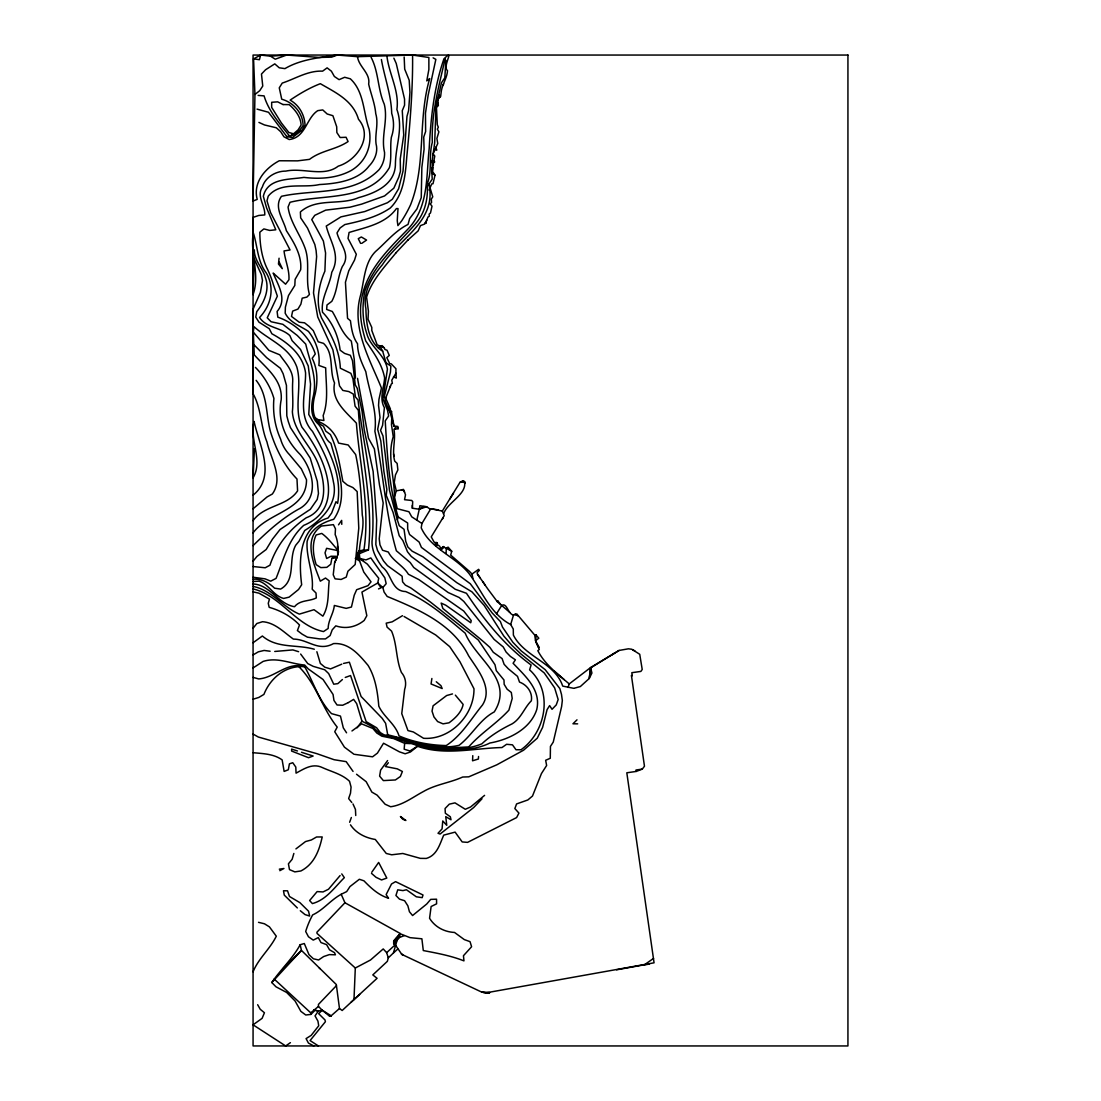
<?xml version="1.0" encoding="UTF-8"?>
<svg xmlns="http://www.w3.org/2000/svg" width="1101" height="1101" viewBox="0 0 1101 1101"><rect width="100%" height="100%" fill="white"/><g stroke="black" fill="none" stroke-linecap="round" stroke-linejoin="round"><path stroke-width="1.5" d="M253.065 581.493L259.134 581.135C268.878 584.452 273.378 595.613 283.604 598.449L289.081 597.155L298.536 589.503L301.674 584.727C298.495 560.01 299.183 526.801 328.084 517.979L331.649 513.025L335.984 501.698L337.608 503.377C343.306 470.485 324.148 441.707 308.762 414.485L310.551 384.07L308.266 366L300.518 349.471L292.095 340.663L289.838 335.571C280.961 327.341 266.346 327.988 259.547 317.501C271.149 305.211 275.057 288.104 266.291 272.965C257.235 261.267 257.717 246.307 253.299 232.875C249.693 253.519 260.414 274.521 253.065 294.517L253.065 217.406L258.721 215.466L264.777 214.929C265.313 205.405 256.161 196.322 262.396 186.895C265.286 177.137 276.007 170.999 285.792 171.109C303.036 167.366 323.68 177.454 338.255 166.141C356.683 160.663 373.624 136.827 358.486 119.252C352.967 100.494 335.709 92.622 320.336 83.69C309.519 87.832 299.555 93.764 290.141 100.108C299.155 105.187 304.605 114.834 305.032 125.101L302.087 130.124L292.426 137.501L286.797 136.579L268.52 112.261L257.042 109.123M253.808 258.019L261.35 274.548L262.492 280.507L260.386 292.522L253.065 309.216L253.065 393.731C261.46 408.609 260.579 426.404 266.993 442.024C270.626 458.539 283.852 478.027 272.36 494.005L267.034 496.964L253.065 508.772M445.905 60.225L444.804 77.841L441.46 82.781L436.037 106.536L434.675 142.951L432.142 161.021L433.106 165.219L431.895 173.146L432.211 179.215L428.895 184.018C437.18 221.095 399.58 238.229 382.432 264.667C372.138 276.833 362.477 291.944 365.89 308.624C366.206 323.57 368.285 342.851 382.68 351.15L385.997 362.793L390.855 366.069L390.442 372.138L384.483 395.782L385.378 401.562L390.222 412.737L393.993 426.142L397.86 426.445L398.177 428.702L393.938 429.28C396.016 439.973 391.667 450.529 394.736 461.154L397.144 463.425L397.874 469.907L395.452 474.916L394.268 482.458L396.291 490.853L394.488 496.881L397.227 508.703L408.953 511.759L411.719 516.809L421.931 523.484L421.215 527.833C430.587 548.752 454.961 556.225 469.081 573.593C481.977 591.072 490.454 613.986 510.685 624.528L513.272 629.015L513.383 635.112C524.379 657.022 554.808 662.32 562.707 686.102L573.745 688.331M348.411 702.548L353.627 699.383L356.683 703.663L361.954 721.183L372.633 726.701L381.276 735.083C400.007 738.317 417.1 747.414 436.147 749.327C454.286 750.015 473.182 751.336 489.904 743.01C509.047 739.666 530.558 728.972 536.779 709.429C541.279 689.832 525.149 676.028 513.094 663.256L515.406 659.829L510.369 656.389L506.102 652.04L503.226 646.934L494.156 639.433L463.796 601.421L459.186 597.513L448.203 592.544L413.715 567.455L410.205 562.528L396.36 550.761C385.061 511.979 383.134 470.829 374.89 431.248C377.395 410.714 369.234 391.75 365.835 371.766C361.734 362.669 357.536 354.205 357.55 343.773C352.733 337.126 351.48 328.704 350.448 320.749L347.544 318.327L345.439 282.283L348.769 270.818L354.536 260.084L356.325 254.29L348.012 238.408L349.086 232.462C365.972 227.26 385.391 223.875 396.415 208.571L398.011 208.584L397.255 220.751L397.915 225.622L401.7 220.833A130.537 130.537 0 0 0 410.549 204.814C426.486 164.613 417.499 119.803 429.693 78.57L426.775 80.896L428.867 69.514L428.867 57.486L412.572 55.05L357.495 56.674L337.236 55.05L331.635 57.142L319.483 57.445L286.645 55.05L270.461 56.179L260.634 55.05L253.574 58.862L254.95 94.452L253.065 201.029L257.221 199.377C252.735 182.532 265.162 168.219 279.269 160.76L297.559 160.856L309.532 159.356C320.997 150.493 336.287 149.612 348.081 141.547L346.072 137.267L340.14 137.529L336.851 132.533L336.7 126.766L332.901 115.701L327.176 113.995L322.758 109.921L317.749 110.651C306.078 118.261 305.72 137.57 289.205 139.538L283.934 136.785L280.659 131.68L276.323 127.785L264.474 124.95L258.928 122.404M393.704 940.997L393.663 943.585L394.433 943.571L399.236 937.57L400.31 933.799L410.054 937.653L421.889 938.795L423.293 950.548C437.18 953.205 451.025 955.737 463.961 960.884L463.452 955.723L471.6 946.736L470.044 941.658L464.305 939.593L454.534 932.451C444.391 931.955 434.923 927.056 429.569 918.275L431.124 906.522L436.588 903.838L436.546 899.2L430.697 899.379L426.761 903.99L412.572 915.537L409.434 911.724L407.879 905.862L404.59 900.714L399.484 899.132L395.933 895.498L397.75 889.814L402.925 890.599L406.42 889.746L416.343 896.806L422.192 897.645L423.004 895.003L395.576 881.64L391.516 883.993L386.134 894.59L388.557 898.223C378.772 895.306 370.899 888.053 363.963 880.828L359.353 879.272L349.967 886.58L346.677 891.59L341.2 894.287L344.943 902.751L400.296 933.524L393.704 940.997L394.351 944.273L393.704 940.997L400.296 933.593M395.259 429.06L395.314 426.541M357.495 56.674C358.761 66.886 370.61 73.134 368.656 84.089C370.927 94.012 374.863 103.425 375.744 113.651C378.744 123.697 374.78 133.799 376.06 143.956C378.29 151.993 374.657 160.306 369.055 166.058C357.811 180.729 336.782 183.606 319.483 184.541C302.706 188.381 280.645 181.128 268.231 196.157L266.979 200.836L270.543 212.493L290.058 249.968L284.03 250.932C285.104 260.579 289.563 269.731 288.944 279.75L285.572 284.196L273.158 273.062C278.099 285.255 287.664 299.197 277.094 311.487L277.824 317.171C294.807 323.061 309.78 336.603 315.271 353.985L312.175 358.32C317.804 369.399 317.831 381.951 315.203 393.91C311.996 404.975 311.074 420.334 323.391 426.142L325.8 431.179L330.41 434.565C337.47 449.112 339.892 465.53 342.838 481.302L347.324 485.059L352.884 487.564L357.164 491.583L358.775 528.136L355.183 564.51L347.916 571.254L346.264 577.103L341.104 579.456L335.062 578.837L333.231 574.763L334.608 562.776L337.305 556.734L331.91 558.262L330.74 564.249L326.818 567.345L320.776 567.607L316.166 564.634C313.179 555.11 311.707 544.293 316.125 534.976L321.767 533.421C328.139 538.086 332.419 543.99 337.498 549.826L337.801 555.262C338.475 548.422 338.021 540.894 335.158 534.549L335.475 528.865L333.41 524.654L321.464 526.03C302.486 539.063 313.868 564.235 320.308 581.177L325.511 578.039L329.185 580.846C327.795 592.641 329.323 605.66 322.868 616.161L314.033 609.693L299.348 614.124C282.668 607.023 271.08 589.764 253.065 586.434M253.065 588.897C280.659 595.462 296.018 625.905 323.529 631.575L328.167 628.451C328.153 620.331 333.548 613.615 334.346 605.467L346.182 608.371L351.439 607.036L354.219 595.242L356.655 589.709L368.009 585.663L371.023 581.851L363.757 572.038L359.587 560.932L355.293 558.4L357.784 558.042L358.417 554.051L368.463 549.936C373.556 502.978 361.156 456.846 358.389 410.37L355.072 406.145L353.352 394.062L348.838 391.571L342.838 390.428L339.535 385.887L332.915 349.912L317.735 316.964L313.51 292.935L316.634 256.602L316.097 250.533L314.845 244.56L307.468 227.99L300.669 217.847L300.38 211.984C316.441 197.519 339.81 205.722 358.541 197.657C375.758 192.992 395.672 184.294 395.424 163.347C395.851 144.685 403.489 127.854 396.897 109.467C399.539 90.984 388.983 74.042 386.905 55.986M253.065 294.517L254.028 264.708M446.111 553.528L446.263 548.436L448.052 547.128L451.727 551.243L450.694 555.124L469.494 571.405L472.012 574.075L472.893 578.342M315.051 417.692L318.258 419.715L319.331 421.917C328.717 425.894 335.351 433.533 338.585 443.097L348.164 444.969L355.664 454.575C359.958 474.435 361.279 494.831 362.284 515.075C365.422 529.966 357.123 544.789 359.944 558.813L367.335 564.111L378.744 578.273L377.712 583.007L361.94 592.09L366.826 615.693L364.17 620.455C355.898 627.116 345.907 629.277 335.805 625.863L332.213 629.868L330.107 635.58L325.483 638.91L319.51 638.883L307.454 637.176L302.211 634.204L297.408 630.584L299.5 625.01C291.407 616.505 280.494 610.477 269.181 607.339L268.259 603.293L269.47 599.15L259.01 593.191L253.065 591.856M451.727 551.243L444.047 547.197L441.226 549.853L439.657 546.192L435.156 543.11L436.285 546.261L437.427 543.192L434.097 542.119L431.234 536.861L444.24 515.626L442.313 511.07L430.794 508.745L421.931 523.484M341.2 894.287C330.713 899.957 323.199 910.1 312.643 914.917A88.204 88.204 0 0 0 305.679 931.487L308.459 936.758L313.262 940.116L318.299 937.57L320.983 942.566L326.612 944.658L329.516 949.778L334.498 952.654L335.447 954.801L329.364 954.608L323.639 956.563L318.588 959.976L313.413 958.792L308.968 954.622L304.303 943.529L300.174 944.727L301.426 950.383L336.3 984.528L339.48 1008.488L342.163 1010.498L353.985 999.57L355.306 968.013L317.06 933.442L316.895 932.244L344.943 902.751M391.736 418.573L391.474 424.669L393.25 436.684C387.057 456.117 394.392 476.926 394.488 496.881M472.783 755.644L472.549 760.791L478.385 759.016L478.55 756.497M254.441 448.726L253.065 477.862C263.4 460.411 249.211 440.194 254.097 421.449C259.065 445.038 276.626 476.1 253.065 495.202M404.163 57.032L404.7 69.157L409.2 80.208L409.944 92.388L408.581 110.623L406.971 116.362L403.035 171.068L398.603 188.78L392.369 199.226L387.428 202.735L364.72 211.557L340.897 216.897L326.254 226.063C330.107 241.848 341.2 255.446 331.773 272.277C329.763 285.861 320.556 298.509 322.51 312.23C332.571 322.4 338.392 336.039 340.14 350.187L344.558 353.407L350.366 355.306L352.485 360.674L355.251 384.91L357.261 388.378L362.119 411.581L364.211 429.748L373.143 471.517L376.666 520.222L375.84 544.568L377.492 550.404L383.547 560.987L387.469 565.639L402.126 576.236L402.594 581.837L405.361 585.113L410.714 587.865L430.505 602.109L478.261 639.97L494.982 664.701L496.29 670.66L503.983 680.005L504.162 684.327L507.134 689.212L511.318 692.46L512.213 698.447L508.91 710.117C496.523 723.715 480.724 733.101 468.723 746.932L444.364 748.157L432.239 747.015L414.32 743.684L397.131 737.656L385.116 735.482L380.313 732.592L376.611 727.761L366.151 721.623L350.572 675.56L345.26 677.445M351.962 730.968L361.623 723.866L372.854 728.463L376.817 733.032L381.854 736.184L393.745 738.606L404.645 743.34L404.163 749.203L409.93 750.992L418.339 745.652L410.384 752.024L405.14 753.772L399.429 751.845L383.547 743.23L377.423 753.125L372.565 756.814L354.88 754.391M432.624 154.98L437.744 143.515L436.904 138.465L438.872 131.817L437.331 129.161L438.336 127.234L437.303 124.73L436.464 107.32L438.349 105.379L437.785 102.255L439.134 94.741M433.106 165.219L434.771 156.025L433.216 154.03M279.076 258.212L278.47 264.061L282.296 268.658L279.2 262.079M363.096 560.478L357.784 558.042L358.499 552.151L363.922 550.115L368.463 549.936M430.257 509.226L426.665 506.735L419.275 509.226L412.366 508.222L412.71 501.698L411.746 500.473L404.549 499.703L405.498 494.776L403.475 489.532L396.291 490.853M253.065 545.628C267.433 531.577 282.324 517.8 300.408 508.167C319.951 496.138 312.367 469.15 300.215 454.52C285.613 439.973 277.067 420.376 281.209 399.622C282.696 379.639 265.754 367.899 254.262 354.852L253.299 332.13L253.987 326.667C269.043 340.429 289.123 346.471 296.843 367.018C302.431 386.575 293.389 408.031 301.894 427.133C323.033 453.942 348.494 507.038 303.697 525.383C287.953 539.518 283.59 559.9 276.062 578.397L270.708 581.163L265.093 578.865L253.065 577.241M412.366 508.222L412.269 505.387M431.881 678.491L431.055 683.969L442.189 688.552L440.95 685.675L436.271 681.767M412.572 55.05C412.971 88.782 410.067 123.174 406.764 157.058C405.333 174.894 403.792 194.726 390.263 208.02C376.845 217.255 360.522 221.15 344.833 224.563L340.099 227.948L337.002 232.903C339.824 244.284 351.233 254.386 342.328 266.552C337.319 277.727 337.649 290.54 331.814 301.33L326.983 304.977L326.653 309.45L332.282 311.459C338.502 321.63 341.585 333.342 351.329 341.131L354.233 359.187L355.43 377.45L354.302 378.882M419.275 509.226L419.88 505.744L426.665 506.735L423.335 506.611L419.275 509.226L416.839 520.14M425.674 223.104L427.904 217.117L429.307 216.181L429.129 214.103L430.491 212.961L432.005 206.19L430.23 203.85L431.564 202.515L431.317 199.102L432.762 196.831L428.895 184.018M353.985 999.57L377.079 978.307L372.812 974.908L387.359 961.338L388.281 957.884L393.415 952.957L397.516 938.809L395.988 938.575L394.433 943.571L401.824 954.402L481.784 992.139L485.899 992.854L654.063 962.811L626.813 772.792L636.227 771.429L642.268 769.117L644.47 766.227L631.465 675.697L632.235 675.587L631.823 672.697L640.878 671.417L642.213 669.463L639.736 654.297L631.809 649.246L628.437 648.806L619.134 650.43L590.576 667.578L569.231 683.914L568.02 687.464M445.148 58.78C438.872 86.36 431.193 113.651 432.335 142.263C428.427 155.957 432.583 170.999 427.16 183.977C428.372 198.152 425.151 212.865 415.572 223.764C397.323 244.945 373.982 263.923 364.761 291.421C362.174 305.417 362.201 319.799 366.743 333.397C370.101 347.132 384.813 354.219 387.428 369.11L382.997 399.044L387.538 410.288L388.625 415.985L385.226 420.899C387.167 452.938 388.681 486.05 398.163 516.947L397.351 519.906L399.25 525.7L404.053 529.333L405.719 541.279L407.865 546.991L412.118 551.161L422.88 556.762L456.832 582.69L471.944 591.856L484.165 605.426L503.818 636.061L511.827 645.282L520.622 653.719L544.224 672.931L554.643 687.891L558.152 699.507L556.253 704.915L552.028 709.305L549.633 705.603L547.087 709.622L542.628 727.321L537.26 738.207L523.525 750.235L496.799 764.823L468.751 776.838L462.668 777.031C450.13 782.756 435.748 784.394 423.513 791.481C412.875 797.124 402.87 805.12 390.649 806.744L385.13 804.239L377.106 795.128L371.863 792.101L366.165 781.682L356.545 774.251M260.634 55.05L259.409 59.702L253.574 58.862M429.046 190.115L431.716 183.922L432.996 183.743L435.005 175.21L432.294 171.013L432.142 161.021L433.078 163.443M293.857 853.454L292.137 859.317L288.421 863.817L289.494 869.611L294.834 871.882L300.862 870.974C314.267 864.175 319.262 850.385 322.208 836.953L316.565 836.98L311.349 839.967L305.527 841.563L295.921 848.912M510.685 624.528L513.52 615.005L517.14 614.358L534.714 635.084L535.554 640.741L539.297 649.397L537.838 650.705C544.857 664.398 557.588 673.977 569.231 683.914M337.622 554.587L338.461 551.959L337.388 546.206M349.636 822.254L351.357 817.492M359.587 560.932L356.958 555.991L358.871 550.83L363.922 550.115C370.294 507.685 359.71 465.324 356.38 423.128C345.838 411.802 331.057 400.626 334.539 382.955C328.993 370.349 334.415 353.738 323.529 343.361L318.189 341.792L313.303 330.658L309.161 326.46L304.55 322.813L299.211 322.221L291.517 316.441L292.646 311.101L297.958 309.078L300.89 304.137L302.197 298.178L306.904 297.091L309.45 294.449C304.922 278.663 310.812 261.68 304.344 246.307C299.197 233.123 290.031 221.425 288.063 207.043L290.031 202.281C323.364 193.9 368.986 201.951 389.41 167.627C391.928 157.636 389.878 147.383 391.364 137.295C394.103 129.436 394.227 121.303 391.695 113.375C391.24 94.934 384.566 77.565 381.4 59.55M334.608 562.776L337.305 556.734M356.958 555.991L358.499 552.151M436.464 107.32L437.785 102.255M300.174 944.727C292.742 958.462 280.659 969.513 271.782 982.519L275.993 986.799L286.618 992.441L295.096 1001.002L300.862 1011.351L305.761 1014.998L310.909 1014.406L315.134 1010.181L318.34 1011.076L322.18 1010.195L331.153 1015.783L339.48 1008.488M389.658 387.758L390.525 385.818M442.905 85.424L443.634 83.91M396.181 252.583C384.951 266.442 371.932 280.012 366.592 297.132L368.422 311.184L368.037 319.249L371.78 327.41L371.808 330.493L377.161 344.806L384.263 347.723L384.937 349.512L387.043 350.242L389.272 355.417L386.795 357.674L389.726 363.619L391.295 363.867L395.933 368.752L395.933 373.198L391.777 380.217L392.369 383.382L391.378 383.864L386.327 396.456L386.176 399.25L390.387 408.911L390.222 412.737M253.065 971.784C258.487 958.434 270.13 948.911 276.296 936.194L269.428 926.863L264.446 923.78L258.515 922.335M442.478 519.025L443.359 517.319M443.648 513.713C447.474 502.207 467.581 494.101 464.429 481.412L459.957 482.376L442.313 511.07M449.8 499.111L453.529 493.124M496.523 613.739L501.781 605.357C507.162 602.398 507.919 614.427 513.52 615.005M407.687 240.266L418.132 230.893L420.472 225.622L424.738 224.012L426.72 220.241M432.748 170.338L432.473 167.063L431.895 173.146L435.005 175.21M271.782 982.519L301.426 950.383L283.191 968.536M338.502 524.833L341.654 520.388L341.778 524.324M371.835 872.157L378.648 862.427L386.809 878.075L381.552 879.947L376.06 877.332L371.491 873.368M357.096 727.816L361.954 721.183M481.99 798.789L473.636 807.57L440.097 834.035L438.005 833.278L442.065 828.888L442.767 820.961L446.758 825.31L445.754 816.667L451.011 819.763L450.323 816.763L445.341 813.24L445.065 808.533L449.304 804.157L455.002 802.877L465.296 809.276L470.595 806.978L484.591 795.362M253.065 628.272L256.836 623.51L262.506 621.721C274.933 622.56 283.852 632.263 293.375 639.089C308.156 639.199 318.065 652.067 333.534 643.59C349.1 642.571 359.105 654.778 368.051 665.376C375.441 677.432 377.629 692.24 378.799 706.168C383.877 717.136 395.438 724.018 399.016 735.895C413.756 742.239 430.367 745.239 446.249 745.556C461.814 735.33 471.063 718.925 482.513 704.943C493.289 688.042 477.6 669.697 468.613 655.783C452.8 623.923 418.311 609.252 387.167 596.453L384.084 592.035L382.845 587.535L377.712 583.007L381.125 587.783L378.51 588.925M388.364 762.759L385.364 766.53L397.282 768.842L402.388 771.498L400.365 776.508L395.397 779.962L383.368 780.595L379.611 776.122L380.602 770.177L387.58 760.557M253.065 561.193L256.905 556.473L266.153 549.523L272.498 539.105L280.026 529.526L310.372 509.268L317.212 499.455L318.464 493.482L317.308 481.371L310.193 458.071L290.403 427.505L288.366 421.752L286.81 415.861L286.453 385.405L283.136 373.734L280.383 368.298L266.717 357.729L254.001 344.792M382.845 587.535L386.176 583.668L384.827 577.832L370.831 557.932L365.945 559.914L357.784 558.042M320.116 968.77L319.139 967.807M396.002 252.79L408.072 239.88M340.099 875.556L328.497 889.25L323.033 891.934L317.129 891.59L309.629 900.535L312.395 903.577C326.213 899.875 334.525 887.365 344.338 877.662L341.764 873.919M336.438 985.615L318.409 1004.456L318.478 1006.424L322.18 1010.195L329.529 1016.14L331.153 1015.783L329.529 1016.14M310.909 1014.406L310.73 1012.837L318.478 1006.424M322.18 1010.195L318.698 1013.691L325.001 1019.953L325.414 1021.7L310.069 1040.555L318.423 1045.95M576.993 719.834L572.96 723.784L577.653 723.852M253.065 532.884C268.231 512.075 306.587 510.671 306.518 479.775L301.302 468.833L289.618 454.809A36.815 36.815 0 0 1 280.604 439.12C274.878 426.28 272.635 412.283 273.915 398.479C270.529 386.795 263.923 376.088 255.446 367.404M440.964 548.642L443.524 546.523L444.047 547.197L442.492 547.169M388.281 957.884L386.671 952.668L395.094 944.892L394.447 944.121M350.889 1002.433L359.614 994.396M342.411 679.551L337.856 683.625L333.741 684.203L328.662 673.578L324.699 669.752L313.179 666.339L307.743 663.573L300.642 654.049M393.415 952.957L397.791 949.048M538.637 647.622L536.118 642.227L539.118 647.195M286.797 136.579L289.701 136.235L293.54 133.785L298.165 129.808L301.11 125.032C300.711 116.816 295.206 109.783 289.164 104.623L283.095 104.554M253.065 642.75L262.368 636.006C277.191 648.806 296.83 644.195 314.308 649.232M253.065 520.635C264.281 504.987 287.196 506.405 297.587 490.867L296.981 479.018C284.251 465.751 276.048 449.318 270.543 431.909C265.768 414.568 267.887 394.942 256.134 380.327M254.95 94.452L259.74 90.667L262.754 86.043L261.474 74.042L265.575 69.748L274.782 63.872L279.227 67.794L284.925 68.62C300.711 59.316 319.4 57.637 337.236 55.05M439.905 97.081L438.749 97.975L440.634 96.516L441.129 92.539C441.776 84.915 447.075 78.515 447.501 70.629C441.941 66.39 455.566 47.563 443.937 58.835C433.877 87.929 430.835 118.206 429.17 148.663C426.17 176.421 428.84 207.071 408.003 229.036C388.557 249.101 366.44 270.158 361.596 299.018C358.954 313.124 361.486 327.396 365.725 340.911C373.404 352.54 381.978 363.619 384.621 377.904C384.001 387.827 379.033 398.301 384.387 407.714L382.597 425.303L380.533 430.395L382.997 435.927L389.506 490.454L397.351 519.906M472.012 574.075L478.632 569.327L479.32 570.373L477.132 572.658L477.476 574.103L487.908 589.118L497.294 601.669L509.708 612.349M653.581 958.393L644.443 964.779L616.601 969.816M290.403 1042.661L285.668 1045.95L253.065 1024.825L262.107 1018.342L264.433 1012.755L260.194 1009.245L257.662 1004.718M361.761 243.362L366.578 240.073L361.348 236.976L358.279 238.669L360.619 243.431M497.446 601.573L498.051 601.174L500.597 604.38M497.294 601.669L498.051 601.174M402.498 615.693L392.149 621.845L386.203 623.166L387.057 627.102L391.571 631.134C397.144 644.305 395.933 659.416 401.411 672.45A17.121 17.121 0 0 1 404.645 689.419L401.755 713.641L407.962 730.596L413.329 731.959L423.568 738.289C450.24 740.175 474.311 715.141 473.98 688.744L459.957 661.756L449.676 646.617L435.679 634.96L404.039 616.491M378.097 347.544L382.157 345.604L383.85 347.655M614.11 653.43L590.783 667.798L589.241 678.491L580.351 686.542L574.488 688.166M611.977 654.696L619.134 650.43M253.065 654.916L258.336 651.833L264.116 650.443L270.117 651.241M279.792 870.685L283.934 868.496L279.31 869.171M355.306 968.013L370.5 960.003L383.217 948.938L386.671 952.668M253.065 667.935L263.139 661.412C277.562 656.87 290.526 663.82 304.674 665.032L308.294 668.94L323.047 679.496L333.053 694.442L333.961 700.442L337.03 704.984L342.7 705.232L348.191 702.686M436.037 106.536L438.349 105.379M286.645 55.05L275.264 59.193L270.461 56.179M341.764 664.164L330.52 668.913L324.809 667.192L320.336 663.421L316.868 651.723M399.236 937.57L404.301 935.644M253.065 699.231L258.818 697.442L263.91 694.414C270.488 677.721 285.93 665.197 304.619 666.669C313.634 682.303 318.547 700.415 331.525 713.641L340.457 716.077L343.306 727.857L346.554 732.812M452.483 693.919L446.634 695.543L433.092 705.81L432.032 711.136L433.945 716.916L437.62 721.568L443.042 723.852L449.002 722.82C455.208 718.279 461.594 712.223 463.149 704.42L455.36 695.144M385.116 735.482L387.731 734.807C410.921 740.175 434.84 750.937 459.034 745.336C471.999 735.468 479.541 719.696 494.266 711.907C514.676 679.84 475.88 659.32 465.214 633.199C446.731 617.799 428.303 601.16 405.65 591.554C391.185 591.168 391.956 574.006 382.24 567.029C376.267 558.991 370.886 549.537 372.207 539.132C376.212 492.188 363.399 446.222 358.045 400.035L355.403 396.897L352.939 378.758L350.889 373.349L340.333 368.216C339.548 349.389 330.534 333.947 321.588 318.01C315.533 303.009 318.437 285.641 324.891 271.176L325.579 253.024L323.377 241.023L311.762 219.594L314.762 215.342L325.676 210.14L349.87 207.222L361.665 204.125L384.566 195.95L393.855 188.133L398.81 177.055L400.461 171.233L400.241 159.053L403.737 134.914L402.264 110.678L404.576 105.159L404.549 99.076L396.236 63.473L393.869 58.16M331.91 558.262L336.768 557.202M433.546 162.673L434.73 161.93L433.725 160.774M343.526 663.435L349.389 662.21L361.1 696.493L382.226 718.361L385.625 723.343L387.731 734.807M401.425 489.904L403.475 489.532M649.466 964.008L644.911 964.875M631.465 675.697L632.235 675.587M642.268 769.117L636.02 769.998L636.227 771.429M274.755 651.462L292.866 649.92L298.605 651.696M485.899 992.854L489.656 992.675L481.784 992.139M337.099 556.335L331.002 556.253L326.653 558.482L325.029 552.867L326.584 548.326L338.158 550.638L337.498 549.826L338.461 551.959M483.532 992.51L489.656 992.675M253.065 579.236C261.309 578.452 268.864 582.539 274.576 588.195L280.604 589.076C296.444 580.31 287.98 559.322 295.674 545.312L299.032 541.224L304.743 530.476C321.547 520.14 338.668 503.694 333.397 481.811C330.314 463.81 321.423 447.157 312.505 431.399C297.435 415.283 305.872 392.465 305.569 372.909C302.94 354.178 287.251 342.232 271.864 333.754L269.222 328.662L258.983 322.166L255.749 317.088L256.781 311.611C264.199 302.28 269.896 289.659 265.437 277.755C262.809 267.928 254.125 260.662 254.303 249.817M404.645 743.34L410.233 743.602M253.065 566.533L265.203 567.772L269.951 565.212C276.53 545.367 289.109 529.581 306.229 517.787C328.07 509.598 325.635 483.697 318.918 465.902C312.436 446.538 293.857 432.844 292.371 411.746C293.499 401.617 292.054 391.461 292.715 381.345C293.403 370.39 285.269 362.986 279.75 354.811L268.878 350.352L253.299 332.13M258.129 95.402L264.075 95.87C268.603 111.173 279.874 123.904 289.701 136.235L295.123 134.253L299.733 130.262L303.119 125.555C302.899 113.073 293.554 102.476 281.732 99.214L279.269 87.832L282.241 83.084C295.591 78.653 308.005 70.464 322.593 71.152L327.107 67.863L331.373 71.166L334.374 76.492L339.067 79.644L344.682 77.276L350.352 78.818C364.238 91.658 363.206 112.426 369.138 129.175C372.344 145.814 365.917 161.943 351.026 170.614C336.521 178.362 319.841 179.284 303.931 177.385C289.357 179.793 267.598 177.825 263.332 196.253L266.607 207.938L275.8 229.792L269.745 230.439L263.855 228.912L259.836 232.201C259.836 244.133 261.666 256.781 266.69 267.639A104.113 104.113 0 0 1 273.406 284.636L277.369 296.141L267.24 317.817L271.08 321.74L282.833 324.313L297.215 335.447L305.748 344.131C309.725 361.747 317.405 377.34 313.372 395.92C310.964 405.485 310.193 417.018 318.382 424.174C323.777 429.803 324.079 438.776 330.892 443.318C337.415 467.361 349.623 496.661 333.727 519.273C322.111 522.603 310.743 528.879 307.138 541.348C305.899 557.698 313.923 573.318 312.189 589.2L316.015 593.012L316.304 597.912C309.175 601.628 300.201 599.687 294.517 606.734C278.181 603.967 269.704 584.548 253.065 583.984M517.14 614.358L514.8 614.138L518.213 616.051M253.065 752.699C262.988 753.648 273.75 753.827 282.145 759.896L284.141 771.416L288.324 769.764L289.412 763.819L292.756 762.732L295.797 767.067L296.059 773.15C304.303 768.704 312.753 762.883 322.565 767.658C331.704 771.801 342.15 774.209 349.54 781.297L351.068 787.077L350.503 793.16L348.632 798.569L351.783 802.464M318.258 419.715L323.9 420.499L323.157 415.545C328.745 400.723 325.91 383.643 325.69 367.872L318.863 365.436C320.322 353.242 315.959 340.966 308.459 331.429C300.284 325.786 290.058 322.91 285.187 313.207L285.393 307.138L288.49 295.55L294.82 285.448L295.123 279.351L300.669 269.731C302.059 255.308 293.774 242.234 286.343 230.591C283.604 219.567 273.378 207.263 281.457 196.308C314.088 189.042 353.311 196.006 379.198 169.554A26.328 26.328 0 0 0 384.566 152.516C380.712 136.373 388.364 120.339 384.249 104.141C377.629 89.181 378.785 71.964 371.092 57.293M304.619 666.669C287.306 661.302 275.085 677.679 258.707 678.932L253.065 677.376M430.794 508.745L438.473 509.942M391.626 411.568L390.139 411.031L387.745 407.177M416.095 744.689C437.414 749.286 461.333 752.189 481.866 743.836C490.647 735.564 501.395 729.055 512.116 723.852C521.241 718.361 524.241 707.805 531.343 700.8C532.774 692.488 527.131 684.891 519.507 682.083L517.498 676.358L508.277 668.747L504.134 664.33L502.097 658.591L493.262 652.26L489.89 647.388A308.954 308.954 0 0 0 476.017 635.442L442.863 608.481L441.157 603.087L445.795 605.22L470.746 622.767L471.228 620.606L463.714 611.014L418.862 579.608L408.402 574.24C403.159 565.474 392.809 561.097 388.323 552.041L382.542 550.239L379.969 544.871L379.226 538.829L383.189 502.992L379.515 485.114L374.381 448.919L368.491 438.267L357.536 378.345M424.958 222.939L426.128 223.2M293.54 133.785L288.875 132.492L281.347 122.885L271.658 107.361L271.686 102.283L277.658 101.843L283.026 104.554M417.829 746.368C445.162 755.837 474.077 748.171 501.987 747.538L506.598 744.29L512.46 744.827L516.011 749.767L521.021 749.753C545.89 732.082 553.624 691.511 529.609 669.862L531.095 664.976C504.767 645.695 484.206 620.138 466.466 593.288L455.25 589.269L411.292 556.487L407.494 551.794L402.87 540.563L399.209 535.692L393.043 512.282L386.258 495.326L386.864 489.532L383.905 471.462L380.822 441.088L377.671 429.362L380.01 417.527L378.551 405.416L378.95 399.388L381.455 388.006C369.853 359.408 351.728 328.772 360.192 296.651C364.307 281.581 364.018 262.974 375.565 251.496C386.231 242.192 395.066 230.893 408.031 224.439L409.682 218.562L416.894 208.997L421.243 197.657L421.862 167.421L424.078 149.254L423.747 137.075L425.633 131.501L425.468 113.224L428.151 95.14L435.845 59.385L433.106 57.844M401.824 954.402L402.746 954.691L401.425 954.058M301.509 752.286L313.124 756.029L308.541 757.708L291.641 751.088L291.627 749.093L297.435 750.965M314.982 1010.002L313.675 1009.92L318.34 1011.076L315.037 1015.879L317.941 1021.136L318.726 1025.774L311.198 1035.367L306.078 1038.601L308.431 1043.06L313.799 1045.95M395.933 373.198L396.305 378.083L393.511 376.831M459.957 482.376A4.555 4.555 0 0 1 462.392 481.233L464.87 482.307L463.769 481.247M435.156 149.323L436.794 150.121L435.693 147.162M398.163 516.947L407.645 522.975L407.673 529.086L409.572 534.522L419.151 542.077L421.422 547.403L470.278 583.736L492.175 612.982L500.377 621.542L502.524 627.157L512.832 642.213L521.296 650.966L545.201 669.683L559.845 688.565L561.496 694.414L562.336 700.456L561.62 706.512L553.252 742.102L550.445 746.409L550.28 758.259L545.656 760.282L546.633 765.484L541.444 773.563L532.499 796.023L527.847 799.959L516.575 803.936L514.855 808.574L518.929 813.088L516.603 817.575L467.581 842.375L462.186 841.935L455.112 832.122L443.717 835.122C439.767 844.123 437.138 855.326 426.293 858.436L420.348 858.367L402.815 853.481L391.708 854.789L386.258 853.468L375.303 839.471C365.546 837.889 356.077 833.278 350.476 824.842M253.065 734.078L258.308 737.023L316.895 753.676L334.14 759.718L346.182 761.644L353.063 771.429M632.621 649.7L633.639 650.278M633.281 650.072L635.029 651.076M463.081 481.192L464.87 482.307M354.027 754.295L344.448 747.166L334.745 731.725L337.209 727.114C322.056 708.246 316.248 683.886 299.087 666.917M462.392 481.233L465.145 483.27M401.025 816.873L405.897 820.493L402.842 819.309L400.406 816.502M300.312 910.733L305.032 914.587L309.656 916.06L308.555 911.201L299.899 902.641L289.48 896.489L287.54 890.819L283.48 890.75L284.278 895.113L297.339 907.94M564.194 679.647L554.175 671.032M274.163 979.037L310.73 1012.837M391.35 411.224L393.993 426.142M396.525 426.569L398.177 428.702M402.801 489.656L404.645 492.133M477.476 574.103L480.091 577.846M482.733 581.576L485.335 585.347M380.258 346.815L382.68 351.15M436.574 542.366L437.414 543.894M352.981 803.95L355.444 809.428L355.747 815.511M432.142 161.021L433.464 164.93M393.594 453.97L393.952 456.365M590.576 667.578L589.241 678.491L591.925 673.028L590.576 667.578M536.242 635.222L535.554 640.741L538.802 638.195L536.242 635.222L534.714 635.084L536.242 635.222M847.935 55.05L253.065 55.05L253.065 1045.95L847.935 1045.95L847.935 55.05"/></g></svg>
